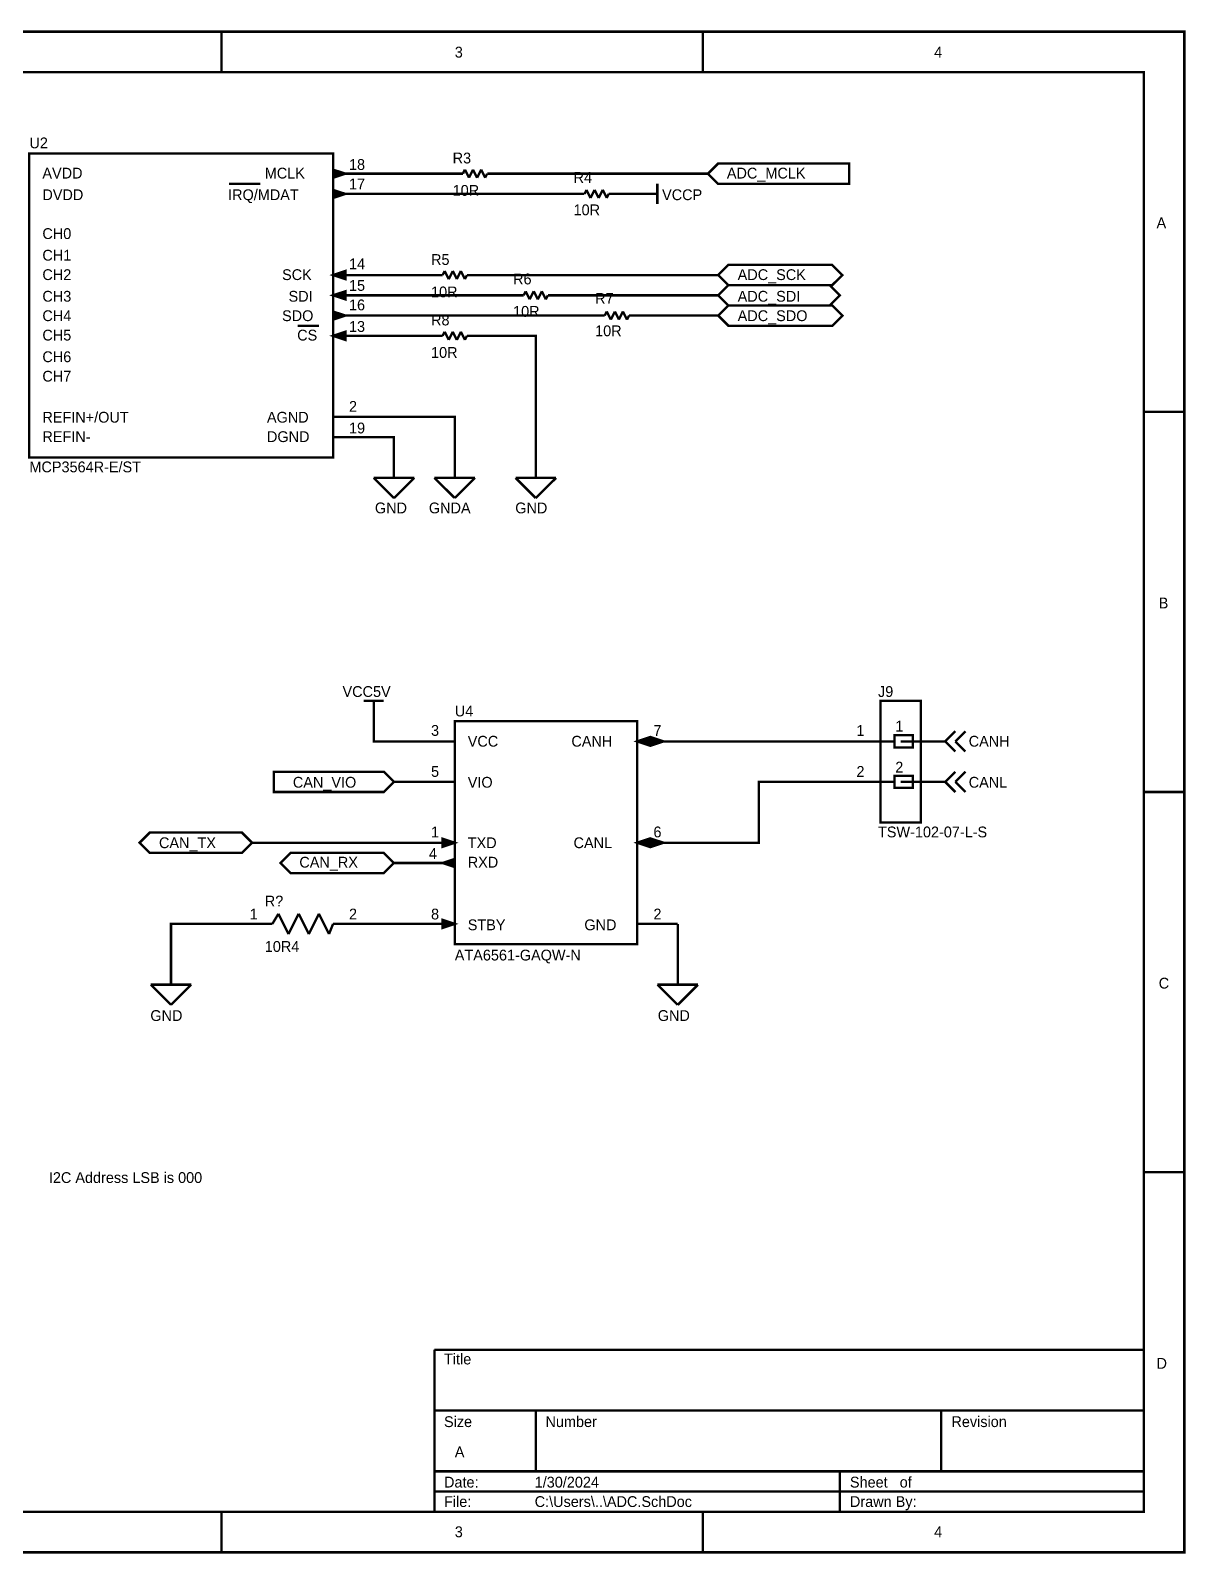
# Model space of a CAD drawing. Header units: inches. Extents: x 0 to 9.5, y -0.01 to 7.51.
# Drawn here: x 3.81 to 9.5, y -0.01 to 7.51 of the extents above; entities that cross this region are included whole.
import ezdxf

# ---------------------------------------------------------------- set-up
doc = ezdxf.new("R2010")
doc.units = ezdxf.units.IN
doc.header["$MEASUREMENT"] = 0
doc.layers.add('Sheet', color=255, linetype='Continuous')

msp = doc.modelspace()

# ---------------------------------------------------------------- linework, layer by layer
at = {"layer": 'Sheet'}
for points in [[(0.002, 7.5, 0.0118, 0.0118, 0), (9.4987, 7.5, 0.0118, 0.0118, 0), (9.4987, 0, 0.0118, 0.0118, 0), (0.002, 0, 0.0118, 0.0118, 0), (0.002, 7.5, 0.0118, 0.0118, 0)], [(0.002, 7.5, 0.0039, 0.0039, 0), (0.002, 0, 0.0039, 0.0039, 0), (9.4987, 0, 0.0039, 0.0039, 0), (9.4987, 7.5, 0.0039, 0.0039, 0), (0.002, 7.5, 0.0039, 0.0039, 0), (0.002, 7.5, 0.0039, 0.0039, 0)], [(0.2017, 7.2996, 0.0118, 0.0118, 0), (9.299, 7.2996, 0.0118, 0.0118, 0), (9.299, 0.1998, 0.0118, 0.0118, 0), (0.2017, 0.1998, 0.0118, 0.0118, 0), (0.2017, 7.2996, 0.0118, 0.0118, 0)], [(0.2017, 7.2996, 0.0039, 0.0039, 0), (0.2017, 0.1998, 0.0039, 0.0039, 0), (9.299, 0.1998, 0.0039, 0.0039, 0), (9.299, 7.2996, 0.0039, 0.0039, 0), (0.2017, 7.2996, 0.0039, 0.0039, 0), (0.2017, 7.2996, 0.0039, 0.0039, 0)], [(3.8008, 6.8994, 0.0118, 0.0118, 0), (5.2998, 6.8994, 0.0118, 0.0118, 0), (5.2998, 5.3999, 0.0118, 0.0118, 0), (3.8008, 5.3999, 0.0118, 0.0118, 0), (3.8008, 6.8994, 0.0118, 0.0118, 0)], [(3.8008, 6.8994, 0.0039, 0.0039, 0), (3.8008, 5.3999, 0.0039, 0.0039, 0), (5.2998, 5.3999, 0.0039, 0.0039, 0), (5.2998, 6.8994, 0.0039, 0.0039, 0), (3.8008, 6.8994, 0.0039, 0.0039, 0), (3.8008, 6.8994, 0.0039, 0.0039, 0)], [(7.1989, 6.7496, 0.0118, 0.0118, 0), (7.149, 6.7995, 0.0118, 0.0118, 0), (7.1989, 6.8495, 0.0118, 0.0118, 0), (7.8459, 6.8495, 0.0118, 0.0118, 0), (7.8459, 6.7496, 0.0118, 0.0118, 0), (7.1989, 6.7496, 0.0118, 0.0118, 0)], [(7.1989, 6.7496, 0.0039, 0.0039, 0), (7.149, 6.7995, 0.0039, 0.0039, 0), (7.1989, 6.8495, 0.0039, 0.0039, 0), (7.8459, 6.8495, 0.0039, 0.0039, 0), (7.8459, 6.7496, 0.0039, 0.0039, 0), (7.1989, 6.7496, 0.0039, 0.0039, 0)], [(5.3604, 6.7995, 0.0118, 0.0118, 0), (5.2998, 6.8195, 0.0118, 0.0118, 0), (5.2998, 6.7796, 0.0118, 0.0118, 0), (5.3604, 6.7995, 0.0118, 0.0118, 0)], [(5.3604, 6.7995, 0.0039, 0.0039, 0), (5.2998, 6.8195, 0.0039, 0.0039, 0), (5.2998, 6.7796, 0.0039, 0.0039, 0), (5.3604, 6.7995, 0.0039, 0.0039, 0)], [(5.3604, 6.6997, 0.0118, 0.0118, 0), (5.2998, 6.7196, 0.0118, 0.0118, 0), (5.2998, 6.6797, 0.0118, 0.0118, 0), (5.3604, 6.6997, 0.0118, 0.0118, 0)], [(5.3604, 6.6997, 0.0039, 0.0039, 0), (5.2998, 6.7196, 0.0039, 0.0039, 0), (5.2998, 6.6797, 0.0039, 0.0039, 0), (5.3604, 6.6997, 0.0039, 0.0039, 0)], [(5.3604, 6.3195, 0.0118, 0.0118, 0), (5.2998, 6.2995, 0.0118, 0.0118, 0), (5.3604, 6.2795, 0.0118, 0.0118, 0), (5.3604, 6.3195, 0.0118, 0.0118, 0)], [(5.3604, 6.3195, 0.0039, 0.0039, 0), (5.2998, 6.2995, 0.0039, 0.0039, 0), (5.3604, 6.2795, 0.0039, 0.0039, 0), (5.3604, 6.3195, 0.0039, 0.0039, 0)], [(7.2495, 6.2496, 0.0118, 0.0118, 0), (7.1996, 6.2995, 0.0118, 0.0118, 0), (7.2495, 6.3494, 0.0118, 0.0118, 0), (7.7614, 6.3494, 0.0118, 0.0118, 0), (7.8119, 6.2995, 0.0118, 0.0118, 0), (7.7614, 6.2496, 0.0118, 0.0118, 0), (7.2495, 6.2496, 0.0118, 0.0118, 0)], [(7.2495, 6.2496, 0.0039, 0.0039, 0), (7.1996, 6.2995, 0.0039, 0.0039, 0), (7.2495, 6.3494, 0.0039, 0.0039, 0), (7.7614, 6.3494, 0.0039, 0.0039, 0), (7.8119, 6.2995, 0.0039, 0.0039, 0), (7.7614, 6.2496, 0.0039, 0.0039, 0), (7.2495, 6.2496, 0.0039, 0.0039, 0)], [(7.2495, 6.1497, 0.0118, 0.0118, 0), (7.1996, 6.1996, 0.0118, 0.0118, 0), (7.2495, 6.2496, 0.0118, 0.0118, 0), (7.7494, 6.2496, 0.0118, 0.0118, 0), (7.7993, 6.1996, 0.0118, 0.0118, 0), (7.7494, 6.1497, 0.0118, 0.0118, 0), (7.2495, 6.1497, 0.0118, 0.0118, 0)], [(7.2495, 6.1497, 0.0039, 0.0039, 0), (7.1996, 6.1996, 0.0039, 0.0039, 0), (7.2495, 6.2496, 0.0039, 0.0039, 0), (7.7494, 6.2496, 0.0039, 0.0039, 0), (7.7993, 6.1996, 0.0039, 0.0039, 0), (7.7494, 6.1497, 0.0039, 0.0039, 0), (7.2495, 6.1497, 0.0039, 0.0039, 0)], [(5.3604, 6.2196, 0.0118, 0.0118, 0), (5.2998, 6.1996, 0.0118, 0.0118, 0), (5.3604, 6.1796, 0.0118, 0.0118, 0), (5.3604, 6.2196, 0.0118, 0.0118, 0)], [(5.3604, 6.2196, 0.0039, 0.0039, 0), (5.2998, 6.1996, 0.0039, 0.0039, 0), (5.3604, 6.1796, 0.0039, 0.0039, 0), (5.3604, 6.2196, 0.0039, 0.0039, 0)], [(5.3604, 6.0997, 0.0118, 0.0118, 0), (5.2998, 6.1197, 0.0118, 0.0118, 0), (5.2998, 6.0798, 0.0118, 0.0118, 0), (5.3604, 6.0997, 0.0118, 0.0118, 0)], [(5.3604, 6.0997, 0.0039, 0.0039, 0), (5.2998, 6.1197, 0.0039, 0.0039, 0), (5.2998, 6.0798, 0.0039, 0.0039, 0), (5.3604, 6.0997, 0.0039, 0.0039, 0)], [(7.2495, 6.0498, 0.0118, 0.0118, 0), (7.1996, 6.0997, 0.0118, 0.0118, 0), (7.2495, 6.1497, 0.0118, 0.0118, 0), (7.7627, 6.1497, 0.0118, 0.0118, 0), (7.8126, 6.0997, 0.0118, 0.0118, 0), (7.7627, 6.0498, 0.0118, 0.0118, 0), (7.2495, 6.0498, 0.0118, 0.0118, 0)], [(7.2495, 6.0498, 0.0039, 0.0039, 0), (7.1996, 6.0997, 0.0039, 0.0039, 0), (7.2495, 6.1497, 0.0039, 0.0039, 0), (7.7627, 6.1497, 0.0039, 0.0039, 0), (7.8126, 6.0997, 0.0039, 0.0039, 0), (7.7627, 6.0498, 0.0039, 0.0039, 0), (7.2495, 6.0498, 0.0039, 0.0039, 0)], [(5.3604, 6.0198, 0.0118, 0.0118, 0), (5.2998, 5.9999, 0.0118, 0.0118, 0), (5.3604, 5.9799, 0.0118, 0.0118, 0), (5.3604, 6.0198, 0.0118, 0.0118, 0)], [(5.3604, 6.0198, 0.0039, 0.0039, 0), (5.2998, 5.9999, 0.0039, 0.0039, 0), (5.3604, 5.9799, 0.0039, 0.0039, 0), (5.3604, 6.0198, 0.0039, 0.0039, 0)], [(7.9996, 4.1994, 0.0118, 0.0118, 0), (7.9996, 3.5995, 0.0118, 0.0118, 0), (8.1993, 3.5995, 0.0118, 0.0118, 0), (8.1993, 4.1994, 0.0118, 0.0118, 0), (7.9996, 4.1994, 0.0118, 0.0118, 0), (7.9996, 4.1994, 0.0118, 0.0118, 0)], [(7.9996, 4.1994, 0.0118, 0.0118, 0), (8.1993, 4.1994, 0.0118, 0.0118, 0), (8.1993, 3.5995, 0.0118, 0.0118, 0), (7.9996, 3.5995, 0.0118, 0.0118, 0), (7.9996, 4.1994, 0.0118, 0.0118, 0)], [(5.9002, 4.0996, 0.0118, 0.0118, 0), (5.9002, 2.9996, 0.0118, 0.0118, 0), (6.7995, 2.9996, 0.0118, 0.0118, 0), (6.7995, 4.0996, 0.0118, 0.0118, 0), (5.9002, 4.0996, 0.0118, 0.0118, 0), (5.9002, 4.0996, 0.0118, 0.0118, 0)], [(5.9002, 4.0996, 0.0118, 0.0118, 0), (6.7995, 4.0996, 0.0118, 0.0118, 0), (6.7995, 2.9996, 0.0118, 0.0118, 0), (5.9002, 2.9996, 0.0118, 0.0118, 0), (5.9002, 4.0996, 0.0118, 0.0118, 0)], [(6.8594, 4.0197, 0.0118, 0.0118, 0), (6.7995, 3.9997, 0.0118, 0.0118, 0), (6.8594, 3.9797, 0.0118, 0.0118, 0), (6.8594, 4.0197, 0.0118, 0.0118, 0)], [(6.8594, 4.0197, 0.0118, 0.0118, 0), (6.7995, 3.9997, 0.0118, 0.0118, 0), (6.8594, 3.9797, 0.0118, 0.0118, 0), (6.8594, 4.0197, 0.0118, 0.0118, 0)], [(6.8694, 4.0197, 0.0118, 0.0118, 0), (6.8694, 3.9797, 0.0118, 0.0118, 0), (6.93, 3.9997, 0.0118, 0.0118, 0), (6.8694, 4.0197, 0.0118, 0.0118, 0)], [(6.8694, 4.0197, 0.0118, 0.0118, 0), (6.8694, 3.9797, 0.0118, 0.0118, 0), (6.93, 3.9997, 0.0118, 0.0118, 0), (6.8694, 4.0197, 0.0118, 0.0118, 0)], [(8.0695, 4.0297, 0.0118, 0.0118, 0), (8.0695, 3.9697, 0.0118, 0.0118, 0), (8.1594, 3.9697, 0.0118, 0.0118, 0), (8.1594, 4.0297, 0.0118, 0.0118, 0), (8.0695, 4.0297, 0.0118, 0.0118, 0), (8.0695, 4.0297, 0.0118, 0.0118, 0)], [(8.0695, 4.0297, 0.0118, 0.0118, 0), (8.1594, 4.0297, 0.0118, 0.0118, 0), (8.1594, 3.9697, 0.0118, 0.0118, 0), (8.0695, 3.9697, 0.0118, 0.0118, 0), (8.0695, 4.0297, 0.0118, 0.0118, 0)], [(5.0076, 3.75, 0.0118, 0.0118, 0), (5.0076, 3.8499, 0.0118, 0.0118, 0), (5.5501, 3.8499, 0.0118, 0.0118, 0), (5.6, 3.7999, 0.0118, 0.0118, 0), (5.5501, 3.75, 0.0118, 0.0118, 0), (5.0076, 3.75, 0.0118, 0.0118, 0)], [(5.0076, 3.75, 0.0118, 0.0118, 0), (5.0076, 3.8499, 0.0118, 0.0118, 0), (5.5501, 3.8499, 0.0118, 0.0118, 0), (5.6, 3.7999, 0.0118, 0.0118, 0), (5.5501, 3.75, 0.0118, 0.0118, 0), (5.0076, 3.75, 0.0118, 0.0118, 0)], [(8.0695, 3.8299, 0.0118, 0.0118, 0), (8.0695, 3.77, 0.0118, 0.0118, 0), (8.1594, 3.77, 0.0118, 0.0118, 0), (8.1594, 3.8299, 0.0118, 0.0118, 0), (8.0695, 3.8299, 0.0118, 0.0118, 0), (8.0695, 3.8299, 0.0118, 0.0118, 0)], [(8.0695, 3.8299, 0.0118, 0.0118, 0), (8.1594, 3.8299, 0.0118, 0.0118, 0), (8.1594, 3.77, 0.0118, 0.0118, 0), (8.0695, 3.77, 0.0118, 0.0118, 0), (8.0695, 3.8299, 0.0118, 0.0118, 0)], [(4.3952, 3.4497, 0.0118, 0.0118, 0), (4.3453, 3.4996, 0.0118, 0.0118, 0), (4.3952, 3.5496, 0.0118, 0.0118, 0), (4.8505, 3.5496, 0.0118, 0.0118, 0), (4.9004, 3.4996, 0.0118, 0.0118, 0), (4.8505, 3.4497, 0.0118, 0.0118, 0), (4.3952, 3.4497, 0.0118, 0.0118, 0)], [(4.3952, 3.4497, 0.0118, 0.0118, 0), (4.3453, 3.4996, 0.0118, 0.0118, 0), (4.3952, 3.5496, 0.0118, 0.0118, 0), (4.8505, 3.5496, 0.0118, 0.0118, 0), (4.9004, 3.4996, 0.0118, 0.0118, 0), (4.8505, 3.4497, 0.0118, 0.0118, 0), (4.3952, 3.4497, 0.0118, 0.0118, 0)], [(5.0901, 3.3498, 0.0118, 0.0118, 0), (5.0402, 3.3998, 0.0118, 0.0118, 0), (5.0901, 3.4497, 0.0118, 0.0118, 0), (5.5501, 3.4497, 0.0118, 0.0118, 0), (5.6, 3.3998, 0.0118, 0.0118, 0), (5.5501, 3.3498, 0.0118, 0.0118, 0), (5.0901, 3.3498, 0.0118, 0.0118, 0)], [(5.0901, 3.3498, 0.0118, 0.0118, 0), (5.0402, 3.3998, 0.0118, 0.0118, 0), (5.0901, 3.4497, 0.0118, 0.0118, 0), (5.5501, 3.4497, 0.0118, 0.0118, 0), (5.6, 3.3998, 0.0118, 0.0118, 0), (5.5501, 3.3498, 0.0118, 0.0118, 0), (5.0901, 3.3498, 0.0118, 0.0118, 0)], [(5.8403, 3.5196, 0.0118, 0.0118, 0), (5.9002, 3.4996, 0.0118, 0.0118, 0), (5.8403, 3.4797, 0.0118, 0.0118, 0), (5.8403, 3.5196, 0.0118, 0.0118, 0)], [(5.8403, 3.5196, 0.0118, 0.0118, 0), (5.9002, 3.4996, 0.0118, 0.0118, 0), (5.8403, 3.4797, 0.0118, 0.0118, 0), (5.8403, 3.5196, 0.0118, 0.0118, 0)], [(6.8594, 3.5196, 0.0118, 0.0118, 0), (6.7995, 3.4996, 0.0118, 0.0118, 0), (6.8594, 3.4797, 0.0118, 0.0118, 0), (6.8594, 3.5196, 0.0118, 0.0118, 0)], [(6.8594, 3.5196, 0.0118, 0.0118, 0), (6.7995, 3.4996, 0.0118, 0.0118, 0), (6.8594, 3.4797, 0.0118, 0.0118, 0), (6.8594, 3.5196, 0.0118, 0.0118, 0)], [(6.8694, 3.5196, 0.0118, 0.0118, 0), (6.8694, 3.4797, 0.0118, 0.0118, 0), (6.93, 3.4996, 0.0118, 0.0118, 0), (6.8694, 3.5196, 0.0118, 0.0118, 0)], [(6.8694, 3.5196, 0.0118, 0.0118, 0), (6.8694, 3.4797, 0.0118, 0.0118, 0), (6.93, 3.4996, 0.0118, 0.0118, 0), (6.8694, 3.5196, 0.0118, 0.0118, 0)], [(5.8403, 3.3998, 0.0118, 0.0118, 0), (5.9002, 3.4197, 0.0118, 0.0118, 0), (5.9002, 3.3798, 0.0118, 0.0118, 0), (5.8403, 3.3998, 0.0118, 0.0118, 0)], [(5.8403, 3.3998, 0.0118, 0.0118, 0), (5.9002, 3.4197, 0.0118, 0.0118, 0), (5.9002, 3.3798, 0.0118, 0.0118, 0), (5.8403, 3.3998, 0.0118, 0.0118, 0)], [(5.8403, 3.1195, 0.0118, 0.0118, 0), (5.9002, 3.0995, 0.0118, 0.0118, 0), (5.8403, 3.0795, 0.0118, 0.0118, 0), (5.8403, 3.1195, 0.0118, 0.0118, 0)], [(5.8403, 3.1195, 0.0118, 0.0118, 0), (5.9002, 3.0995, 0.0118, 0.0118, 0), (5.8403, 3.0795, 0.0118, 0.0118, 0), (5.8403, 3.1195, 0.0118, 0.0118, 0)]]:
    msp.add_lwpolyline(points, format="xyseb", close=True, dxfattribs=at)
for points in [[(4.75, 7.5, 0.0118, 0.0118, 0), (4.75, 7.2996, 0.0118, 0.0118, 0)], [(7.1243, 7.5, 0.0118, 0.0118, 0), (7.1243, 7.2996, 0.0118, 0.0118, 0)], [(9.4987, 7.5, 0.0118, 0.0118, 0), (9.299, 7.5, 0.0118, 0.0118, 0)], [(9.4987, 7.5, 0.0118, 0.0118, 0), (9.4987, 7.2996, 0.0118, 0.0118, 0)], [(5.2998, 6.7995, 0.0118, 0.0118, 0), (5.5002, 6.7995, 0.0118, 0.0118, 0)], [(5.5002, 6.7995, 0.0118, 0.0118, 0), (5.7997, 6.7995, 0.0118, 0.0118, 0)], [(5.9002, 6.7995, 0.0118, 0.0118, 0), (5.7997, 6.7995, 0.0118, 0.0118, 0)], [(5.9402, 6.7995, 0.0118, 0.0118, 0), (5.9002, 6.7995, 0.0118, 0.0118, 0)], [(5.9501, 6.8195, 0.0118, 0.0118, 0), (5.9402, 6.7995, 0.0118, 0.0118, 0)], [(5.9701, 6.7796, 0.0118, 0.0118, 0), (5.9501, 6.8195, 0.0118, 0.0118, 0)], [(5.9901, 6.8195, 0.0118, 0.0118, 0), (5.9701, 6.7796, 0.0118, 0.0118, 0)], [(6.0101, 6.7796, 0.0118, 0.0118, 0), (5.9901, 6.8195, 0.0118, 0.0118, 0)], [(6.03, 6.8195, 0.0118, 0.0118, 0), (6.0101, 6.7796, 0.0118, 0.0118, 0)], [(6.05, 6.7796, 0.0118, 0.0118, 0), (6.03, 6.8195, 0.0118, 0.0118, 0)], [(6.06, 6.7995, 0.0118, 0.0118, 0), (6.05, 6.7796, 0.0118, 0.0118, 0)], [(6.0999, 6.7995, 0.0118, 0.0118, 0), (6.06, 6.7995, 0.0118, 0.0118, 0)], [(6.0999, 6.7995, 0.0118, 0.0118, 0), (6.1998, 6.7995, 0.0118, 0.0118, 0)], [(6.1998, 6.7995, 0.0118, 0.0118, 0), (7.149, 6.7995, 0.0118, 0.0118, 0)], [(4.8159, 6.7496, 0.0118, 0.0118, 0), (4.7859, 6.7496, 0.0118, 0.0118, 0)], [(4.8765, 6.7496, 0.0118, 0.0118, 0), (4.8159, 6.7496, 0.0118, 0.0118, 0)], [(4.9417, 6.7496, 0.0118, 0.0118, 0), (4.8765, 6.7496, 0.0118, 0.0118, 0)], [(5.2998, 6.6997, 0.0118, 0.0118, 0), (5.5002, 6.6997, 0.0118, 0.0118, 0)], [(5.5002, 6.6997, 0.0118, 0.0118, 0), (6.4001, 6.6997, 0.0118, 0.0118, 0)], [(6.5, 6.6997, 0.0118, 0.0118, 0), (6.4001, 6.6997, 0.0118, 0.0118, 0)], [(6.5399, 6.6997, 0.0118, 0.0118, 0), (6.5, 6.6997, 0.0118, 0.0118, 0)], [(6.5499, 6.7196, 0.0118, 0.0118, 0), (6.5399, 6.6997, 0.0118, 0.0118, 0)], [(6.5699, 6.6797, 0.0118, 0.0118, 0), (6.5499, 6.7196, 0.0118, 0.0118, 0)], [(6.5898, 6.7196, 0.0118, 0.0118, 0), (6.5699, 6.6797, 0.0118, 0.0118, 0)], [(6.6098, 6.6797, 0.0118, 0.0118, 0), (6.5898, 6.7196, 0.0118, 0.0118, 0)], [(6.6298, 6.7196, 0.0118, 0.0118, 0), (6.6098, 6.6797, 0.0118, 0.0118, 0)], [(6.6497, 6.6797, 0.0118, 0.0118, 0), (6.6298, 6.7196, 0.0118, 0.0118, 0)], [(6.6597, 6.6997, 0.0118, 0.0118, 0), (6.6497, 6.6797, 0.0118, 0.0118, 0)], [(6.6997, 6.6997, 0.0118, 0.0118, 0), (6.6597, 6.6997, 0.0118, 0.0118, 0)], [(6.6997, 6.6997, 0.0118, 0.0118, 0), (6.7995, 6.6997, 0.0118, 0.0118, 0)], [(6.7995, 6.6997, 0.0118, 0.0118, 0), (6.8993, 6.6997, 0.0118, 0.0118, 0)], [(6.8993, 6.7496, 0.0118, 0.0118, 0), (6.8993, 6.6497, 0.0118, 0.0118, 0)], [(5.8503, 6.3195, 0.0118, 0.0118, 0), (5.8403, 6.2995, 0.0118, 0.0118, 0)], [(5.8703, 6.2795, 0.0118, 0.0118, 0), (5.8503, 6.3195, 0.0118, 0.0118, 0)], [(5.8902, 6.3195, 0.0118, 0.0118, 0), (5.8703, 6.2795, 0.0118, 0.0118, 0)], [(5.9102, 6.2795, 0.0118, 0.0118, 0), (5.8902, 6.3195, 0.0118, 0.0118, 0)], [(5.9302, 6.3195, 0.0118, 0.0118, 0), (5.9102, 6.2795, 0.0118, 0.0118, 0)], [(5.9501, 6.2795, 0.0118, 0.0118, 0), (5.9302, 6.3195, 0.0118, 0.0118, 0)], [(5.2998, 6.2995, 0.0118, 0.0118, 0), (5.5002, 6.2995, 0.0118, 0.0118, 0)], [(5.5002, 6.2995, 0.0118, 0.0118, 0), (5.6999, 6.2995, 0.0118, 0.0118, 0)], [(5.7997, 6.2995, 0.0118, 0.0118, 0), (5.6999, 6.2995, 0.0118, 0.0118, 0)], [(5.8403, 6.2995, 0.0118, 0.0118, 0), (5.7997, 6.2995, 0.0118, 0.0118, 0)], [(5.9601, 6.2995, 0.0118, 0.0118, 0), (5.9501, 6.2795, 0.0118, 0.0118, 0)], [(6.0001, 6.2995, 0.0118, 0.0118, 0), (5.9601, 6.2995, 0.0118, 0.0118, 0)], [(6.0001, 6.2995, 0.0118, 0.0118, 0), (6.0999, 6.2995, 0.0118, 0.0118, 0)], [(6.0999, 6.2995, 0.0118, 0.0118, 0), (7.1996, 6.2995, 0.0118, 0.0118, 0)], [(5.2998, 6.1996, 0.0118, 0.0118, 0), (5.5002, 6.1996, 0.0118, 0.0118, 0)], [(5.5002, 6.1996, 0.0118, 0.0118, 0), (6.0999, 6.1996, 0.0118, 0.0118, 0)], [(6.1998, 6.1996, 0.0118, 0.0118, 0), (6.0999, 6.1996, 0.0118, 0.0118, 0)], [(6.2397, 6.1996, 0.0118, 0.0118, 0), (6.1998, 6.1996, 0.0118, 0.0118, 0)], [(6.2497, 6.2196, 0.0118, 0.0118, 0), (6.2397, 6.1996, 0.0118, 0.0118, 0)], [(6.2697, 6.1796, 0.0118, 0.0118, 0), (6.2497, 6.2196, 0.0118, 0.0118, 0)], [(6.2896, 6.2196, 0.0118, 0.0118, 0), (6.2697, 6.1796, 0.0118, 0.0118, 0)], [(6.3096, 6.1796, 0.0118, 0.0118, 0), (6.2896, 6.2196, 0.0118, 0.0118, 0)], [(6.3296, 6.2196, 0.0118, 0.0118, 0), (6.3096, 6.1796, 0.0118, 0.0118, 0)], [(6.3495, 6.1796, 0.0118, 0.0118, 0), (6.3296, 6.2196, 0.0118, 0.0118, 0)], [(6.3595, 6.1996, 0.0118, 0.0118, 0), (6.3495, 6.1796, 0.0118, 0.0118, 0)], [(6.4001, 6.1996, 0.0118, 0.0118, 0), (6.3595, 6.1996, 0.0118, 0.0118, 0)], [(6.4001, 6.1996, 0.0118, 0.0118, 0), (6.5, 6.1996, 0.0118, 0.0118, 0)], [(6.5, 6.1996, 0.0118, 0.0118, 0), (7.1996, 6.1996, 0.0118, 0.0118, 0)], [(5.2998, 6.0997, 0.0118, 0.0118, 0), (5.5002, 6.0997, 0.0118, 0.0118, 0)], [(5.5002, 6.0997, 0.0118, 0.0118, 0), (6.5, 6.0997, 0.0118, 0.0118, 0)], [(6.5998, 6.0997, 0.0118, 0.0118, 0), (6.5, 6.0997, 0.0118, 0.0118, 0)], [(6.6397, 6.0997, 0.0118, 0.0118, 0), (6.5998, 6.0997, 0.0118, 0.0118, 0)], [(6.6497, 6.1197, 0.0118, 0.0118, 0), (6.6397, 6.0997, 0.0118, 0.0118, 0)], [(6.6697, 6.0798, 0.0118, 0.0118, 0), (6.6497, 6.1197, 0.0118, 0.0118, 0)], [(6.6897, 6.1197, 0.0118, 0.0118, 0), (6.6697, 6.0798, 0.0118, 0.0118, 0)], [(6.7096, 6.0798, 0.0118, 0.0118, 0), (6.6897, 6.1197, 0.0118, 0.0118, 0)], [(6.7296, 6.1197, 0.0118, 0.0118, 0), (6.7096, 6.0798, 0.0118, 0.0118, 0)], [(6.7496, 6.0798, 0.0118, 0.0118, 0), (6.7296, 6.1197, 0.0118, 0.0118, 0)], [(6.7596, 6.0997, 0.0118, 0.0118, 0), (6.7496, 6.0798, 0.0118, 0.0118, 0)], [(6.7995, 6.0997, 0.0118, 0.0118, 0), (6.7596, 6.0997, 0.0118, 0.0118, 0)], [(6.7995, 6.0997, 0.0118, 0.0118, 0), (6.8993, 6.0997, 0.0118, 0.0118, 0)], [(6.8993, 6.0997, 0.0118, 0.0118, 0), (7.1996, 6.0997, 0.0118, 0.0118, 0)], [(5.1847, 6.0498, 0.0118, 0.0118, 0), (5.1248, 6.0498, 0.0118, 0.0118, 0)], [(5.2299, 6.0498, 0.0118, 0.0118, 0), (5.1847, 6.0498, 0.0118, 0.0118, 0)], [(5.8503, 6.0198, 0.0118, 0.0118, 0), (5.8403, 5.9999, 0.0118, 0.0118, 0)], [(5.8703, 5.9799, 0.0118, 0.0118, 0), (5.8503, 6.0198, 0.0118, 0.0118, 0)], [(5.8902, 6.0198, 0.0118, 0.0118, 0), (5.8703, 5.9799, 0.0118, 0.0118, 0)], [(5.9102, 5.9799, 0.0118, 0.0118, 0), (5.8902, 6.0198, 0.0118, 0.0118, 0)], [(5.9302, 6.0198, 0.0118, 0.0118, 0), (5.9102, 5.9799, 0.0118, 0.0118, 0)], [(5.9501, 5.9799, 0.0118, 0.0118, 0), (5.9302, 6.0198, 0.0118, 0.0118, 0)], [(5.2998, 5.9999, 0.0118, 0.0118, 0), (5.5002, 5.9999, 0.0118, 0.0118, 0)], [(5.5002, 5.9999, 0.0118, 0.0118, 0), (5.6999, 5.9999, 0.0118, 0.0118, 0)], [(5.7997, 5.9999, 0.0118, 0.0118, 0), (5.6999, 5.9999, 0.0118, 0.0118, 0)], [(5.8403, 5.9999, 0.0118, 0.0118, 0), (5.7997, 5.9999, 0.0118, 0.0118, 0)], [(5.9601, 5.9999, 0.0118, 0.0118, 0), (5.9501, 5.9799, 0.0118, 0.0118, 0)], [(6.0001, 5.9999, 0.0118, 0.0118, 0), (5.9601, 5.9999, 0.0118, 0.0118, 0)], [(6.0001, 5.9999, 0.0118, 0.0118, 0), (6.0999, 5.9999, 0.0118, 0.0118, 0)], [(6.0999, 5.9999, 0.0118, 0.0118, 0), (6.2996, 5.9999, 0.0118, 0.0118, 0), (6.2996, 5.3999, 0.0118, 0.0118, 0)], [(5.2998, 5.5997, 0.0118, 0.0118, 0), (5.5002, 5.5997, 0.0118, 0.0118, 0)], [(5.5002, 5.5997, 0.0118, 0.0118, 0), (5.9002, 5.5997, 0.0118, 0.0118, 0), (5.9002, 5.3999, 0.0118, 0.0118, 0)], [(9.4987, 5.625, 0.0118, 0.0118, 0), (9.299, 5.625, 0.0118, 0.0118, 0)], [(5.2998, 5.4998, 0.0118, 0.0118, 0), (5.5002, 5.4998, 0.0118, 0.0118, 0)], [(5.5002, 5.4998, 0.0118, 0.0118, 0), (5.6, 5.4998, 0.0118, 0.0118, 0), (5.6, 5.3999, 0.0118, 0.0118, 0)], [(5.6, 5.3999, 0.0118, 0.0118, 0), (5.6, 5.2994, 0.0118, 0.0118, 0)], [(5.9002, 5.3999, 0.0118, 0.0118, 0), (5.9002, 5.2994, 0.0118, 0.0118, 0)], [(6.2996, 5.3999, 0.0118, 0.0118, 0), (6.2996, 5.2994, 0.0118, 0.0118, 0)], [(5.5002, 5.2994, 0.0118, 0.0118, 0), (5.6999, 5.2994, 0.0118, 0.0118, 0)], [(5.5002, 5.2994, 0.0118, 0.0118, 0), (5.6, 5.1995, 0.0118, 0.0118, 0)], [(5.6999, 5.2994, 0.0118, 0.0118, 0), (5.6, 5.1995, 0.0118, 0.0118, 0)], [(5.7997, 5.2994, 0.0118, 0.0118, 0), (6.0001, 5.2994, 0.0118, 0.0118, 0)], [(5.7997, 5.2994, 0.0118, 0.0118, 0), (5.9002, 5.1995, 0.0118, 0.0118, 0)], [(6.0001, 5.2994, 0.0118, 0.0118, 0), (5.9002, 5.1995, 0.0118, 0.0118, 0)], [(6.1998, 5.2994, 0.0118, 0.0118, 0), (6.4001, 5.2994, 0.0118, 0.0118, 0)], [(6.1998, 5.2994, 0.0118, 0.0118, 0), (6.2996, 5.1995, 0.0118, 0.0118, 0)], [(6.4001, 5.2994, 0.0118, 0.0118, 0), (6.2996, 5.1995, 0.0118, 0.0118, 0)], [(5.4503, 4.1994, 0.0118, 0.0118, 0), (5.5501, 4.1994, 0.0118, 0.0118, 0)], [(5.5002, 4.0996, 0.0118, 0.0118, 0), (5.5002, 4.1994, 0.0118, 0.0118, 0)], [(5.5002, 4.0996, 0.0118, 0.0118, 0), (5.5002, 3.9997, 0.0118, 0.0118, 0), (5.6999, 3.9997, 0.0118, 0.0118, 0)], [(5.9002, 3.9997, 0.0118, 0.0118, 0), (5.6999, 3.9997, 0.0118, 0.0118, 0)], [(6.7995, 3.9997, 0.0118, 0.0118, 0), (6.9999, 3.9997, 0.0118, 0.0118, 0)], [(6.9999, 3.9997, 0.0118, 0.0118, 0), (7.7993, 3.9997, 0.0118, 0.0118, 0)], [(7.9996, 3.9997, 0.0118, 0.0118, 0), (7.7993, 3.9997, 0.0118, 0.0118, 0)], [(8.0695, 3.9997, 0.0118, 0.0118, 0), (7.9996, 3.9997, 0.0118, 0.0118, 0)], [(8.0995, 3.9997, 0.0118, 0.0118, 0), (8.2992, 3.9997, 0.0118, 0.0118, 0)], [(8.2992, 3.9997, 0.0118, 0.0118, 0), (8.3192, 3.9997, 0.0118, 0.0118, 0)], [(8.3192, 3.9997, 0.0118, 0.0118, 0), (8.3691, 4.0496, 0.0118, 0.0118, 0)], [(8.3192, 3.9997, 0.0118, 0.0118, 0), (8.3691, 3.9498, 0.0118, 0.0118, 0)], [(8.3691, 3.9997, 0.0118, 0.0118, 0), (8.419, 4.0496, 0.0118, 0.0118, 0)], [(8.3691, 3.9997, 0.0118, 0.0118, 0), (8.419, 3.9498, 0.0118, 0.0118, 0)], [(8.3192, 3.7999, 0.0118, 0.0118, 0), (8.3691, 3.8499, 0.0118, 0.0118, 0)], [(8.3691, 3.7999, 0.0118, 0.0118, 0), (8.419, 3.8499, 0.0118, 0.0118, 0)], [(5.6, 3.7999, 0.0118, 0.0118, 0), (5.6999, 3.7999, 0.0118, 0.0118, 0)], [(5.9002, 3.7999, 0.0118, 0.0118, 0), (5.6999, 3.7999, 0.0118, 0.0118, 0)], [(7.7993, 3.7999, 0.0118, 0.0118, 0), (7.3992, 3.7999, 0.0118, 0.0118, 0), (7.3992, 3.4996, 0.0118, 0.0118, 0), (6.9999, 3.4996, 0.0118, 0.0118, 0)], [(7.9996, 3.7999, 0.0118, 0.0118, 0), (7.7993, 3.7999, 0.0118, 0.0118, 0)], [(8.0695, 3.7999, 0.0118, 0.0118, 0), (7.9996, 3.7999, 0.0118, 0.0118, 0)], [(8.0995, 3.7999, 0.0118, 0.0118, 0), (8.2992, 3.7999, 0.0118, 0.0118, 0)], [(8.2992, 3.7999, 0.0118, 0.0118, 0), (8.3192, 3.7999, 0.0118, 0.0118, 0)], [(8.3192, 3.7999, 0.0118, 0.0118, 0), (8.3691, 3.75, 0.0118, 0.0118, 0)], [(8.3691, 3.7999, 0.0118, 0.0118, 0), (8.419, 3.75, 0.0118, 0.0118, 0)], [(9.4987, 3.75, 0.0118, 0.0118, 0), (9.299, 3.75, 0.0118, 0.0118, 0)], [(4.9004, 3.4996, 0.0118, 0.0118, 0), (5.6999, 3.4996, 0.0118, 0.0118, 0)], [(5.9002, 3.4996, 0.0118, 0.0118, 0), (5.6999, 3.4996, 0.0118, 0.0118, 0)], [(6.7995, 3.4996, 0.0118, 0.0118, 0), (6.9999, 3.4996, 0.0118, 0.0118, 0)], [(5.6, 3.3998, 0.0118, 0.0118, 0), (5.6999, 3.3998, 0.0118, 0.0118, 0)], [(5.9002, 3.3998, 0.0118, 0.0118, 0), (5.6999, 3.3998, 0.0118, 0.0118, 0)], [(5.0003, 3.0995, 0.0118, 0.0118, 0), (5.0302, 3.1494, 0.0118, 0.0118, 0)], [(5.0302, 3.1494, 0.0118, 0.0118, 0), (5.0802, 3.0495, 0.0118, 0.0118, 0)], [(5.0802, 3.0495, 0.0118, 0.0118, 0), (5.1301, 3.1494, 0.0118, 0.0118, 0)], [(5.1301, 3.1494, 0.0118, 0.0118, 0), (5.18, 3.0495, 0.0118, 0.0118, 0)], [(5.18, 3.0495, 0.0118, 0.0118, 0), (5.2299, 3.1494, 0.0118, 0.0118, 0)], [(5.2299, 3.1494, 0.0118, 0.0118, 0), (5.2798, 3.0495, 0.0118, 0.0118, 0)], [(4.8006, 3.0995, 0.0118, 0.0118, 0), (4.5004, 3.0995, 0.0118, 0.0118, 0), (4.5004, 2.8997, 0.0118, 0.0118, 0)], [(5.0003, 3.0995, 0.0118, 0.0118, 0), (4.8006, 3.0995, 0.0118, 0.0118, 0)], [(5.0003, 3.0995, 0.0118, 0.0118, 0), (4.9703, 3.0995, 0.0118, 0.0118, 0)], [(5.2798, 3.0495, 0.0118, 0.0118, 0), (5.2998, 3.0995, 0.0118, 0.0118, 0)], [(5.2998, 3.0995, 0.0118, 0.0118, 0), (5.5002, 3.0995, 0.0118, 0.0118, 0)], [(5.2998, 3.0995, 0.0118, 0.0118, 0), (5.3304, 3.0995, 0.0118, 0.0118, 0)], [(5.6999, 3.0995, 0.0118, 0.0118, 0), (5.5002, 3.0995, 0.0118, 0.0118, 0)], [(5.9002, 3.0995, 0.0118, 0.0118, 0), (5.6999, 3.0995, 0.0118, 0.0118, 0)], [(6.7995, 3.0995, 0.0118, 0.0118, 0), (6.9999, 3.0995, 0.0118, 0.0118, 0)], [(6.9999, 3.0995, 0.0118, 0.0118, 0), (6.9999, 2.8997, 0.0118, 0.0118, 0)], [(4.5004, 2.8997, 0.0118, 0.0118, 0), (4.5004, 2.7998, 0.0118, 0.0118, 0)], [(6.9999, 2.8997, 0.0118, 0.0118, 0), (6.9999, 2.7998, 0.0118, 0.0118, 0)], [(4.4005, 2.7998, 0.0118, 0.0118, 0), (4.6002, 2.7998, 0.0118, 0.0118, 0)], [(4.4005, 2.7998, 0.0118, 0.0118, 0), (4.5004, 2.7, 0.0118, 0.0118, 0)], [(4.6002, 2.7998, 0.0118, 0.0118, 0), (4.5004, 2.7, 0.0118, 0.0118, 0)], [(6.8993, 2.7998, 0.0118, 0.0118, 0), (7.0997, 2.7998, 0.0118, 0.0118, 0)], [(6.8993, 2.7998, 0.0118, 0.0118, 0), (6.9999, 2.7, 0.0118, 0.0118, 0)], [(7.0997, 2.7998, 0.0118, 0.0118, 0), (6.9999, 2.7, 0.0118, 0.0118, 0)], [(9.4987, 1.875, 0.0118, 0.0118, 0), (9.299, 1.875, 0.0118, 0.0118, 0)], [(5.7997, 0.9994, 0.0118, 0.0118, 0), (9.299, 0.9994, 0.0118, 0.0118, 0)], [(5.7997, 0.9994, 0.0118, 0.0118, 0), (5.7997, 0.1998, 0.0118, 0.0118, 0)], [(5.7997, 0.6998, 0.0118, 0.0118, 0), (9.299, 0.6998, 0.0118, 0.0118, 0)], [(6.2996, 0.6998, 0.0118, 0.0118, 0), (6.2996, 0.3995, 0.0118, 0.0118, 0)], [(8.2992, 0.6998, 0.0118, 0.0118, 0), (8.2992, 0.3995, 0.0118, 0.0118, 0)], [(5.7997, 0.3995, 0.0118, 0.0118, 0), (9.299, 0.3995, 0.0118, 0.0118, 0)], [(7.7993, 0.3995, 0.0118, 0.0118, 0), (7.7993, 0.1998, 0.0118, 0.0118, 0)], [(5.7997, 0.2996, 0.0118, 0.0118, 0), (9.299, 0.2996, 0.0118, 0.0118, 0)], [(4.75, 0, 0.0118, 0.0118, 0), (4.75, 0.1998, 0.0118, 0.0118, 0)], [(7.1243, 0, 0.0118, 0.0118, 0), (7.1243, 0.1998, 0.0118, 0.0118, 0)], [(9.4987, 0, 0.0118, 0.0118, 0), (9.4987, 0.1998, 0.0118, 0.0118, 0)]]:
    msp.add_lwpolyline(points, format="xyseb", dxfattribs=at)
for points in [[(5.298, 6.7773), (5.3662, 6.8), (5.298, 6.8227)], [(5.298, 6.6773), (5.3662, 6.7), (5.298, 6.7227)], [(5.362, 6.3227), (5.2938, 6.3), (5.362, 6.2773)], [(5.362, 6.2227), (5.2938, 6.2), (5.362, 6.1773)], [(5.298, 6.0773), (5.3662, 6.1), (5.298, 6.1227)], [(5.362, 6.0227), (5.2938, 6), (5.362, 5.9773)], [(6.862, 4.0227), (6.7938, 4), (6.862, 3.9773)], [(6.8681, 3.9773), (6.9362, 4), (6.8681, 4.0227)], [(5.838, 3.4773), (5.9062, 3.5), (5.838, 3.5227)], [(6.862, 3.5227), (6.7938, 3.5), (6.862, 3.4773)], [(6.8681, 3.4773), (6.9362, 3.5), (6.8681, 3.5227)], [(5.902, 3.4227), (5.8338, 3.4), (5.902, 3.3773)], [(5.838, 3.0773), (5.9062, 3.1), (5.838, 3.1227)]]:
    msp.add_solid(points, dxfattribs=at)

# ---------------------------------------------------------------- texts
for s, height, p in [('3', 0.0533, (5.9002, 7.3722)), ('4', 0.0533, (8.2646, 7.3722)), ('U2', 0.05327, (3.8021, 6.9247)), ('18', 0.05327, (5.3784, 6.8182)), ('R3', 0.05327, (5.8896, 6.8501)), ('AVDD', 0.05327, (3.866, 6.7756)), ('MCLK', 0.05327, (4.963, 6.7756)), ('17', 0.05327, (5.3784, 6.7223)), ('R4', 0.05327, (6.486, 6.7543)), ('ADC_MCLK', 0.05327, (7.2422, 6.7756)), ('DVDD', 0.05327, (3.866, 6.669)), ('IRQ/MDAT', 0.05327, (4.782, 6.669)), ('10R', 0.05327, (5.8896, 6.6903)), ('VCCP', 0.05327, (6.9226, 6.669)), ('10R', 0.05327, (6.486, 6.5945)), ('A', 0.0533, (9.3615, 6.5305)), ('CH0', 0.05327, (3.866, 6.4773)), ('CH1', 0.05327, (3.866, 6.3707)), ('R5', 0.05327, (5.7831, 6.3494)), ('CH2', 0.05327, (3.866, 6.2749)), ('SCK', 0.05327, (5.0482, 6.2749)), ('14', 0.05327, (5.3784, 6.3281)), ('ADC_SCK', 0.05327, (7.2954, 6.2749)), ('15', 0.05327, (5.3784, 6.2216)), ('10R', 0.05327, (5.7831, 6.1896)), ('R6', 0.05327, (6.1878, 6.2536)), ('CH3', 0.05327, (3.866, 6.1683)), ('SDI', 0.05327, (5.0802, 6.1683)), ('16', 0.05327, (5.3784, 6.1257)), ('R7', 0.05327, (6.5925, 6.1577)), ('ADC_SDI', 0.05327, (7.2954, 6.1683)), ('CH4', 0.05327, (3.866, 6.0724)), ('SDO', 0.05327, (5.0482, 6.0724)), ('R8', 0.05327, (5.7831, 6.0511)), ('10R', 0.05327, (6.1878, 6.0938)), ('ADC_SDO', 0.05327, (7.2954, 6.0724)), ('CH5', 0.05327, (3.866, 5.9766)), ('CS', 0.05327, (5.1228, 5.9766)), ('13', 0.05327, (5.3784, 6.0192)), ('10R', 0.05327, (6.5925, 5.9979)), ('10R', 0.05327, (5.7831, 5.8913)), ('CH6', 0.05327, (3.866, 5.87)), ('CH7', 0.05327, (3.866, 5.7741)), ('2', 0.0533, (5.3784, 5.625)), ('REFIN+/OUT', 0.05327, (3.866, 5.5717)), ('AGND', 0.05327, (4.9737, 5.5717)), ('19', 0.05327, (5.3784, 5.5185)), ('REFIN-', 0.05327, (3.866, 5.4759)), ('DGND', 0.05327, (4.9737, 5.4759)), ('MCP3564R-E/ST', 0.053267, (3.8021, 5.3267)), ('GND', 0.05327, (5.5062, 5.1243)), ('GNDA', 0.05327, (5.7724, 5.1243)), ('GND', 0.05327, (6.1984, 5.1243)), ('B', 0.0533, (9.3722, 4.6555)), ('VCC5V', 0.05327, (5.3464, 4.2188)), ('J9', 0.05327, (7.9877, 4.2188)), ('U4', 0.05327, (5.9002, 4.1229)), ('3', 0.0533, (5.7831, 4.027)), ('7', 0.0533, (6.88, 4.027)), ('1', 0.0533, (7.8812, 4.027)), ('1', 0.0533, (8.0729, 4.0483)), ('VCC', 0.05327, (5.9641, 3.9737)), ('CANH', 0.05327, (6.4753, 3.9737)), ('CANH', 0.05327, (8.435, 3.9737)), ('5', 0.0533, (5.7831, 3.8246)), ('2', 0.0533, (7.8812, 3.8246)), ('2', 0.0533, (8.0729, 3.8459)), ('CAN_VIO', 0.05327, (5.1015, 3.7713)), ('VIO', 0.05327, (5.9641, 3.7713)), ('CANL', 0.05327, (8.435, 3.7713)), ('1', 0.0533, (5.7831, 3.5263)), ('6', 0.0533, (6.88, 3.5263)), ('TSW-102-07-L-S', 0.053267, (7.9877, 3.5263)), ('CAN_TX', 0.05327, (4.4411, 3.473)), ('4', 0.0533, (5.7724, 3.4197)), ('TXD', 0.05327, (5.9641, 3.473)), ('CANL', 0.05327, (6.486, 3.473)), ('CAN_RX', 0.05327, (5.1334, 3.3771)), ('RXD', 0.05327, (5.9641, 3.3771)), ('R?', 0.05327, (4.963, 3.1854)), ('1', 0.0533, (4.8885, 3.1214)), ('2', 0.0533, (5.3784, 3.1214)), ('8', 0.0533, (5.7831, 3.1214)), ('2', 0.0533, (6.88, 3.1214)), ('STBY', 0.05327, (5.9641, 3.0682)), ('GND', 0.05327, (6.5392, 3.0682)), ('10R4', 0.05327, (4.963, 2.9616)), ('ATA6561-GAQW-N', 0.053267, (5.9002, 2.919)), ('C', 0.0533, (9.3722, 2.7805)), ('GND', 0.05327, (4.3985, 2.6207)), ('GND', 0.05327, (6.9013, 2.6207)), ('I2C Address LSB is 000', 0.053267, (3.898, 1.8217)), ('Title', 0.05327, (5.847, 0.9268)), ('D', 0.0533, (9.3615, 0.9055)), ('Size', 0.05327, (5.847, 0.6179)), ('Number', 0.05327, (6.3475, 0.6179)), ('Revision', 0.05327, (8.3498, 0.6179)), ('A', 0.0533, (5.9002, 0.4688)), ('1/30/2024', 0.05327, (6.2943, 0.3196)), ('Sheet   of', 0.05327, (7.8492, 0.3196)), ('Date:', 0.05327, (5.847, 0.3196)), ('File:', 0.05327, (5.847, 0.2237)), ('C:\\Users\\..\\ADC.SchDoc', 0.053267, (6.2943, 0.2237)), ('Drawn By:', 0.05327, (7.8492, 0.2237)), ('3', 0.0533, (5.9002, 0.0746)), ('4', 0.0533, (8.2646, 0.0746))]:
    msp.add_text(s, height=height, dxfattribs=at).set_placement(p)

doc.saveas('drawing.dxf')
